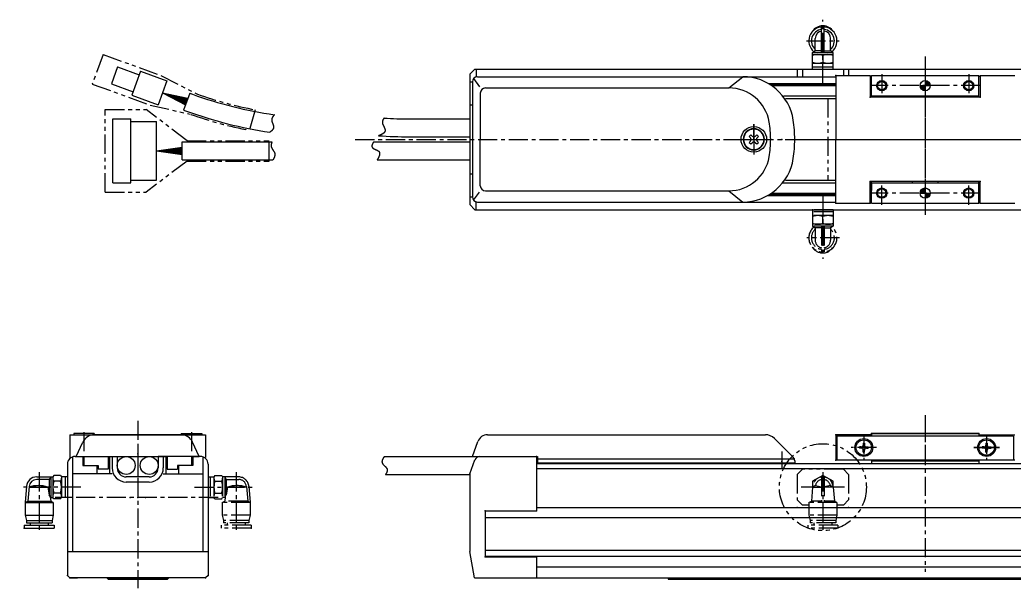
# Model space of a CAD drawing. Extents: x -697 to -36, y 122 to 519.
# Drawn here: x -696.9 to -308.3, y 296.3 to 518.5 of the extents above; entities that cross this region are included whole.
import ezdxf

# ---------------------------------------------------------------- set-up
doc = ezdxf.new("R2010")
doc.units = 0
for name, pattern in [('CENTER', [12, 7.5, -1.5, 1.5, -1.5]), ('CONTINOUS', [0]), ('PHANTOM', [15, 7.5, -1.5, 1.5, -1.5, 1.5, -1.5])]:
    doc.linetypes.add(name, pattern=pattern)
doc.layers.get('0').update_dxf_attribs({"linetype": 'CONTINUOUS'})
doc.layers.add('CENTER', color=1, linetype='CENTER')

# ---------------------------------------------------------------- blocks, each defined once
blk = doc.blocks.new('*U2')
at = {"color": 7, "linetype": 'CONTINUOUS'}
for p, q in [((-345.02, 492.79), (-343.02, 492.79)), ((-345.02, 492.79), (-344.43, 491.37)), ((-343.02, 490.79), (-344.43, 491.37)), ((-343.02, 492.79), (-343.02, 491.37)), ((-343.02, 491.37), (-343.02, 490.79))]:
    blk.add_line(p, q, dxfattribs=at)
for points in [[(-345.02, 492.79), (-345.02, 492.79), (-343.02, 492.79)], [(-345.02, 492.79), (-344.43, 491.37), (-343.02, 491.37)]]:
    blk.add_solid(points, dxfattribs=at)
at = {"color": 7, "linetype": 'CONTINUOUS', "extrusion": (0, 0, -1)}
for points in [[(345.02, 492.79), (343.02, 492.79), (343.02, 491.37)], [(344.43, 491.37), (343.02, 491.37), (343.02, 490.79)]]:
    blk.add_solid(points, dxfattribs=at)
blk = doc.blocks.new('*U3')
at = {"color": 7, "linetype": 'CONTINUOUS'}
for p, q in [((-343.02, 494.79), (-343.02, 494.2)), ((-341.6, 494.2), (-343.02, 494.79)), ((-343.02, 494.2), (-343.02, 492.79)), ((-341.6, 494.2), (-341.02, 492.79)), ((-343.02, 492.79), (-341.02, 492.79))]:
    blk.add_line(p, q, dxfattribs=at)
for points in [[(-343.02, 494.79), (-343.02, 494.2), (-341.6, 494.2)], [(-343.02, 494.2), (-343.02, 492.79), (-341.02, 492.79)], [(-343.02, 492.79), (-343.02, 492.79), (-341.02, 492.79)]]:
    blk.add_solid(points, dxfattribs=at)
at = {"color": 7, "linetype": 'CONTINUOUS', "extrusion": (0, 0, -1)}
blk.add_solid([(343.02, 494.2), (341.6, 494.2), (341.02, 492.79)], dxfattribs=at)
blk = doc.blocks.new('*U4')
at = {"color": 7, "linetype": 'CONTINUOUS'}
for p, q in [((-344.43, 452.2), (-345.02, 450.79)), ((-343.02, 452.79), (-344.43, 452.2)), ((-343.02, 452.2), (-343.02, 452.79)), ((-343.02, 452.2), (-343.02, 450.79)), ((-345.02, 450.79), (-343.02, 450.79))]:
    blk.add_line(p, q, dxfattribs=at)
for points in [[(-344.43, 452.2), (-345.02, 450.79), (-343.02, 450.79)], [(-343.02, 452.79), (-344.43, 452.2), (-343.02, 452.2)], [(-345.02, 450.79), (-345.02, 450.79), (-343.02, 450.79)]]:
    blk.add_solid(points, dxfattribs=at)
at = {"color": 7, "linetype": 'CONTINUOUS', "extrusion": (0, 0, -1)}
blk.add_solid([(344.43, 452.2), (343.02, 452.2), (343.02, 450.79)], dxfattribs=at)
blk = doc.blocks.new('*U5')
at = {"color": 7, "linetype": 'CONTINUOUS'}
for p, q in [((-343.02, 450.79), (-341.02, 450.79)), ((-343.02, 450.79), (-343.02, 449.37)), ((-341.6, 449.37), (-343.02, 448.79)), ((-343.02, 448.79), (-343.02, 449.37)), ((-341.02, 450.79), (-341.6, 449.37))]:
    blk.add_line(p, q, dxfattribs=at)
for points in [[(-343.02, 450.79), (-343.02, 450.79), (-341.02, 450.79)], [(-343.02, 450.79), (-343.02, 449.37), (-341.6, 449.37)]]:
    blk.add_solid(points, dxfattribs=at)
at = {"color": 7, "linetype": 'CONTINUOUS', "extrusion": (0, 0, -1)}
for points in [[(343.02, 450.79), (341.02, 450.79), (341.6, 449.37)], [(343.02, 449.37), (341.6, 449.37), (343.02, 448.79)]]:
    blk.add_solid(points, dxfattribs=at)

msp = doc.modelspace()

# ---------------------------------------------------------------- linework, layer by layer
at = {"color": 7, "linetype": 'CONTINOUS'}
for p, q in [((-383.52, 505.79), (-383.52, 515.76)), ((-382.52, 505.79), (-382.52, 515.76)), ((-386.02, 506.36), (-386.02, 511.19)), ((-380.02, 506.36), (-380.02, 511.19)), ((-387.02, 505.79), (-386.02, 506.36)), ((-387.02, 499.29), (-387.02, 505.79)), ((-387.02, 505.79), (-379.02, 505.79)), ((-383.52, 506.36), (-386.02, 506.36)), ((-382.52, 506.36), (-380.02, 506.36)), ((-379.02, 505.79), (-380.02, 506.36)), ((-379.02, 499.29), (-379.02, 505.79)), ((-387.02, 504.99), (-379.02, 504.99)), ((-387.02, 501.59), (-379.02, 501.59)), ((-383.02, 504.63), (-383.02, 501.94)), ((-658.7, 500.1), (-661.1, 493.52)), ((-658.7, 500.1), (-650.25, 497.02)), ((-649.73, 498.43), (-653.15, 489.03)), ((-649.73, 498.43), (-639.4, 494.67)), ((-519.02, 499.29), (-521.02, 497.29)), ((-519.02, 499.29), (-488.02, 499.29)), ((-518.54, 499.29), (-518.54, 496.49)), ((-491.02, 499.29), (-54.02, 499.29)), ((-393.02, 499.29), (-393.02, 496.29)), ((-391.02, 499.29), (-391.02, 496.29)), ((-387.02, 500.09), (-379.02, 500.09)), ((-387.02, 499.29), (-379.02, 499.29)), ((-375.02, 499.29), (-375.02, 496.79)), ((-373.02, 499.29), (-373.02, 496.79)), ((-639.4, 494.67), (-642.82, 485.27)), ((-521.02, 497.29), (-521.02, 446.29)), ((-521.02, 494.29), (-520.06, 494.29)), ((-520.02, 494.29), (-520.02, 449.29)), ((-519.53, 495.59), (-517.29, 492.37)), ((-518.02, 496.29), (-414.36, 496.29)), ((-503.02, 496.29), (-378.02, 496.29)), ((-419.77, 491.9), (-414.36, 496.29)), ((-404.41, 493.69), (-378.02, 493.69)), ((-378.02, 496.79), (-364.52, 496.79)), ((-378.02, 496.79), (-378.02, 471.79)), ((-364.52, 496.79), (-364.52, 488.29)), ((-364.02, 496.49), (-364.52, 496.49)), ((-364.02, 496.79), (-322.02, 496.79)), ((-364.02, 488.26), (-364.02, 496.79)), ((-322.02, 488.29), (-322.02, 496.79)), ((-322.02, 496.49), (-321.52, 496.49)), ((-321.52, 496.79), (-321.52, 494.79)), ((-321.52, 496.79), (-321.52, 488.29)), ((-321.52, 496.79), (-308.02, 496.79)), ((-661.1, 493.52), (-652.64, 490.44)), ((-641.11, 489.97), (-631.35, 487.54)), ((-641.11, 489.97), (-631.71, 486.55)), ((-641.11, 489.97), (-631.47, 487.21)), ((-641.11, 489.97), (-631.59, 486.88)), ((-641.11, 489.97), (-631.23, 487.87)), ((-641.11, 489.97), (-632.19, 485.23)), ((-641.11, 489.97), (-631.83, 486.22)), ((-641.11, 489.97), (-632.07, 485.56)), ((-641.11, 489.97), (-631.95, 485.89)), ((-641.11, 489.97), (-631.71, 486.55)), ((-630.51, 489.84), (-632.91, 483.26)), ((-630.51, 489.84), (-629.41, 489.44)), ((-516.92, 489.9), (-516.92, 471.79)), ((-514.92, 491.9), (-419.77, 491.9)), ((-403.75, 493.29), (-378.02, 493.29)), ((-403.09, 492.88), (-378.02, 492.88)), ((-364.02, 488.81), (-364.02, 491.79)), ((-321.52, 490.79), (-321.52, 488.29)), ((-653.15, 489.03), (-642.82, 485.27)), ((-398.47, 488.79), (-378.02, 488.79)), ((-397.64, 487.79), (-378.02, 487.79)), ((-321.52, 488.29), (-364.52, 488.29)), ((-364.02, 488.79), (-322.02, 488.79)), ((-348.02, 488.26), (-348.02, 488.79)), ((-338.02, 488.26), (-338.02, 488.79)), ((-632.91, 483.26), (-631.81, 482.86)), ((-521.02, 485.29), (-520.16, 485.29)), ((-660.52, 479.79), (-653.52, 479.79)), ((-660.52, 454.79), (-660.52, 479.79)), ((-653.52, 454.79), (-653.52, 479.79)), ((-653.52, 478.79), (-643.52, 478.79)), ((-643.52, 455.79), (-643.52, 478.75)), ((-544.69, 479.79), (-521.02, 479.79)), ((-633.52, 470.79), (-598.4, 470.79)), ((-633.52, 463.79), (-633.52, 470.79)), ((-558.63, 470.79), (-521.02, 470.79)), ((-544.69, 472.79), (-521.02, 472.79)), ((-516.92, 453.67), (-516.92, 471.79)), ((-411.18, 473.6), (-411.83, 472.95)), ((-411.83, 472.95), (-411.33, 472.45)), ((-411.33, 471.12), (-411.83, 470.63)), ((-411.83, 470.63), (-411.18, 469.98)), ((-410.68, 473.1), (-411.18, 473.6)), ((-411.18, 469.98), (-410.68, 470.47)), ((-408.86, 473.6), (-409.35, 473.1)), ((-409.35, 470.47), (-408.86, 469.98)), ((-408.21, 472.95), (-408.86, 473.6)), ((-408.86, 469.98), (-408.21, 470.63)), ((-408.7, 472.45), (-408.21, 472.95)), ((-408.21, 470.63), (-408.7, 471.12)), ((-378.02, 446.79), (-378.02, 471.79)), ((-643.52, 467.29), (-633.52, 468.69)), ((-643.52, 467.29), (-633.52, 468.34)), ((-643.52, 467.29), (-633.52, 467.99)), ((-643.52, 467.29), (-633.52, 467.64)), ((-643.52, 467.29), (-633.52, 466.94)), ((-643.52, 467.29), (-633.52, 466.59)), ((-643.52, 467.29), (-633.52, 466.24)), ((-643.52, 467.29), (-633.52, 465.88)), ((-643.52, 467.29), (-633.52, 467.29)), ((-643.52, 467.29), (-633.52, 467.29)), ((-633.52, 463.79), (-597.98, 463.79)), ((-557.28, 463.79), (-521.02, 463.79)), ((-660.52, 454.79), (-653.52, 454.79)), ((-653.52, 455.79), (-643.52, 455.79)), ((-521.02, 458.29), (-520.16, 458.29)), ((-398.84, 454.79), (-378.02, 454.79)), ((-397.67, 455.79), (-378.02, 455.79)), ((-321.52, 455.29), (-364.52, 455.29)), ((-364.52, 446.79), (-364.52, 455.29)), ((-364.02, 446.79), (-364.02, 455.29)), ((-364.02, 454.79), (-322.02, 454.79)), ((-364.02, 454.77), (-364.02, 451.79)), ((-348.02, 454.79), (-348.02, 455.3)), ((-338.02, 454.79), (-338.02, 455.3)), ((-322.02, 446.79), (-322.02, 455.3)), ((-321.52, 446.79), (-321.52, 455.29)), ((-519.53, 447.98), (-517.29, 451.2)), ((-514.92, 451.67), (-419.77, 451.67)), ((-419.77, 451.67), (-414.36, 447.29)), ((-521.02, 449.29), (-520.06, 449.29)), ((-518.54, 444.29), (-518.54, 447.09)), ((-518.02, 447.29), (-414.36, 447.29)), ((-503.02, 447.29), (-378.02, 447.29)), ((-404.49, 449.88), (-378.02, 449.88)), ((-403.53, 450.29), (-378.02, 450.29)), ((-402.95, 450.69), (-378.02, 450.69)), ((-519.02, 444.29), (-521.02, 446.29)), ((-519.02, 444.29), (-488.02, 444.29)), ((-491.02, 444.29), (-54.02, 444.29)), ((-378.02, 446.79), (-364.52, 446.79)), ((-364.02, 446.79), (-322.02, 446.79)), ((-321.52, 446.79), (-308.02, 446.79)), ((-677.34, 356.29), (-677.34, 347.33)), ((-677.34, 356.29), (-624.34, 356.29)), ((-667.84, 356.79), (-675.84, 356.79)), ((-675.84, 356.79), (-675.84, 356.29)), ((-667.84, 356.79), (-667.84, 356.29)), ((-633.91, 356.29), (-667.77, 356.29)), ((-667.34, 356.33), (-667.34, 356.24)), ((-634.34, 356.33), (-634.34, 356.3)), ((-633.84, 356.79), (-625.84, 356.79)), ((-633.84, 356.79), (-633.84, 356.29)), ((-625.84, 356.79), (-625.84, 356.29)), ((-624.34, 356.29), (-624.34, 347.33)), ((-520.02, 347.79), (-517.88, 353.66)), ((-514.12, 356.29), (-405.49, 356.29)), ((-401.95, 354.82), (-394.6, 347.47)), ((-378.02, 356.29), (-378.02, 346.29)), ((-364.02, 356.29), (-378.02, 356.29)), ((-308.52, 355.79), (-377.52, 355.79)), ((-377.52, 355.79), (-377.52, 346.29)), ((-364.02, 356.79), (-322.02, 356.79)), ((-322.02, 356.79), (-364.02, 356.79)), ((-364.02, 356.79), (-364.02, 355.79)), ((-322.02, 356.79), (-322.02, 355.79)), ((-322.02, 356.29), (-308.02, 356.29)), ((-308.52, 355.79), (-308.52, 346.29)), ((-674.92, 347.79), (-672.3, 353.4)), ((-626.76, 347.79), (-629.38, 353.4)), ((-368.02, 351.54), (-368.77, 351.54)), ((-368.77, 351.54), (-368.77, 351.04)), ((-368.02, 351.04), (-368.77, 351.04)), ((-367.27, 353.04), (-366.77, 353.04)), ((-367.27, 353.04), (-367.27, 352.28)), ((-367.27, 349.54), (-367.27, 350.29)), ((-366.77, 353.04), (-366.77, 352.28)), ((-366.77, 349.54), (-366.77, 350.29)), ((-366.02, 351.54), (-365.27, 351.54)), ((-366.02, 351.04), (-365.27, 351.04)), ((-365.27, 351.54), (-365.27, 351.04)), ((-320.02, 351.54), (-320.77, 351.54)), ((-320.77, 351.54), (-320.77, 351.04)), ((-320.02, 351.04), (-320.77, 351.04)), ((-319.27, 353.04), (-318.77, 353.04)), ((-319.27, 353.04), (-319.27, 352.28)), ((-319.27, 349.54), (-319.27, 350.29)), ((-318.77, 353.04), (-318.77, 352.28)), ((-318.77, 349.54), (-318.77, 350.29)), ((-318.02, 351.54), (-317.27, 351.54)), ((-318.02, 351.04), (-317.27, 351.04)), ((-317.27, 351.54), (-317.27, 351.04)), ((-676.34, 347.62), (-676.34, 310.63)), ((-675.34, 347.79), (-658.84, 347.79)), ((-674.92, 347.79), (-671.84, 347.79)), ((-672.34, 347.79), (-672.34, 344.29)), ((-671.84, 347.79), (-671.84, 344.29)), ((-662.34, 347.79), (-662.34, 342.79)), ((-662.34, 347.79), (-639.34, 347.79)), ((-661.84, 347.79), (-661.84, 340.99)), ((-660.84, 347.79), (-660.84, 343.29)), ((-658.84, 347.79), (-658.84, 343.29)), ((-642.84, 347.79), (-642.84, 343.29)), ((-626.34, 347.79), (-642.84, 347.79)), ((-640.84, 347.79), (-640.84, 343.29)), ((-639.84, 347.79), (-639.84, 340.99)), ((-639.34, 347.79), (-639.34, 342.79)), ((-629.84, 347.79), (-629.84, 344.29)), ((-629.84, 347.79), (-626.76, 347.79)), ((-629.34, 347.79), (-629.34, 344.29)), ((-625.34, 347.62), (-625.34, 310.63)), ((-554.44, 347.79), (-509.4, 347.79)), ((-521.02, 340.99), (-519.02, 346.47)), ((-520.02, 347.79), (-494.52, 347.79)), ((-517.14, 347.79), (-495.02, 347.79)), ((-495.02, 347.79), (-495.02, 326.59)), ((-494.52, 347.79), (-494.52, 345.29)), ((-494.52, 346.89), (-394.2, 346.89)), ((-394.02, 346.06), (-394.02, 345.29)), ((-308.02, 346.29), (-378.02, 346.29)), ((-367.27, 349.54), (-366.77, 349.54)), ((-364.02, 346.2), (-364.02, 345.09)), ((-364.02, 346.09), (-322.02, 346.09)), ((-322.02, 346.2), (-322.02, 345.09)), ((-319.27, 349.54), (-318.77, 349.54)), ((-678.34, 344.79), (-678.34, 303.36)), ((-672.34, 344.29), (-666.84, 344.29)), ((-671.84, 344.29), (-666.34, 344.29)), ((-666.84, 344.29), (-666.84, 340.99)), ((-666.34, 344.29), (-666.34, 342.79)), ((-662.34, 342.79), (-666.34, 342.79)), ((-639.34, 342.79), (-635.34, 342.79)), ((-635.34, 344.29), (-635.34, 342.79)), ((-629.84, 344.29), (-635.34, 344.29)), ((-629.34, 344.29), (-634.84, 344.29)), ((-634.84, 344.29), (-634.84, 340.99)), ((-623.34, 344.79), (-623.34, 301.29)), ((-494.9, 345.09), (-54.02, 345.09)), ((-494.9, 343.09), (-65.02, 343.09)), ((-494.52, 345.29), (-394.02, 345.29)), ((-690.33, 339.79), (-684.04, 339.79)), ((-685.42, 338.79), (-690.33, 338.79)), ((-684.84, 339.79), (-685.42, 338.79)), ((-685.42, 338.79), (-685.42, 332.79)), ((-684.84, 339.79), (-684.84, 331.79)), ((-683.68, 340.41), (-684.04, 339.79)), ((-684.04, 339.79), (-684.04, 331.79)), ((-681, 340.41), (-683.68, 340.41)), ((-681, 340.41), (-680.64, 339.79)), ((-680.64, 339.79), (-680.64, 331.79)), ((-678.34, 339.79), (-680.64, 339.79)), ((-679.14, 339.79), (-679.14, 331.79)), ((-678.34, 339.79), (-678.34, 331.79)), ((-660.84, 340.99), (-676.34, 340.99)), ((-661.84, 340.99), (-666.84, 340.99)), ((-646.34, 339.79), (-655.34, 339.79)), ((-640.84, 340.99), (-625.34, 340.99)), ((-639.84, 340.99), (-634.84, 340.99)), ((-553.98, 340.79), (-521.34, 340.79)), ((-521.02, 340.99), (-521.02, 310.63)), ((-694.31, 336.12), (-694.84, 329.79)), ((-693.32, 336.06), (-693.84, 330.36)), ((-693.34, 335.79), (-685.99, 335.79)), ((-685.99, 335.79), (-685.42, 332.79)), ((-681, 338.1), (-683.68, 338.1)), ((-646.34, 337.79), (-655.34, 337.79)), ((-694.84, 329.79), (-693.84, 330.36)), ((-693.84, 330.36), (-684.84, 330.36)), ((-684.84, 331.79), (-685.42, 332.79)), ((-685, 332.06), (-684.84, 330.36)), ((-684.84, 331.79), (-684.04, 331.79)), ((-683.84, 329.79), (-684.84, 330.36)), ((-683.68, 331.17), (-684.04, 331.79)), ((-681, 333.48), (-683.68, 333.48)), ((-681, 331.17), (-683.68, 331.17)), ((-681, 331.17), (-680.64, 331.79)), ((-678.34, 331.79), (-680.64, 331.79)), ((-694.84, 329.79), (-694.84, 324.79)), ((-694.84, 329.79), (-683.84, 329.79)), ((-683.84, 329.79), (-683.84, 324.79)), ((-515.02, 326.59), (-495.02, 326.59)), ((-515.02, 326.59), (-515.02, 308.59)), ((-494.9, 327.79), (-65.02, 327.79)), ((-694.84, 324.79), (-694.34, 322.79)), ((-694.84, 324.79), (-683.84, 324.79)), ((-694.34, 322.79), (-694.34, 321.79)), ((-694.34, 322.79), (-684.34, 322.79)), ((-683.84, 324.79), (-684.34, 322.79)), ((-684.34, 322.79), (-684.34, 321.79)), ((-514.82, 323.96), (-44.52, 323.96)), ((-695.24, 320.99), (-695.24, 319.79)), ((-695.24, 320.99), (-683.44, 320.99)), ((-695.24, 319.79), (-683.44, 319.79)), ((-694.34, 321.79), (-684.34, 321.79)), ((-692.84, 321.79), (-692.84, 320.99)), ((-685.84, 321.79), (-685.84, 320.99)), ((-683.44, 320.99), (-683.44, 319.79)), ((-514.82, 311.12), (-44.52, 311.12)), ((-678.34, 310.63), (-623.34, 310.63)), ((-678.34, 308.59), (-678.34, 301.29)), ((-519.19, 300.29), (-521.02, 310.63)), ((-515.02, 308.59), (-495.02, 308.59)), ((-514.82, 308.79), (-44.52, 308.79)), ((-495.02, 308.59), (-495.02, 300.29)), ((-494.9, 304.62), (-65.02, 304.62)), ((-678.34, 301.29), (-677.34, 300.29)), ((-678.34, 301.29), (-677.34, 300.29)), ((-624.34, 300.29), (-677.34, 300.29)), ((-677.34, 300.29), (-674.34, 300.29)), ((-662.84, 300.29), (-638.84, 300.29)), ((-662.44, 299.79), (-662.84, 300.19)), ((-662.44, 299.79), (-639.24, 299.79)), ((-638.84, 300.19), (-639.24, 299.79)), ((-623.34, 301.29), (-624.34, 300.29)), ((-519.19, 300.29), (-495.02, 300.29)), ((-494.9, 300.29), (-65.02, 300.29)), ((-443.52, 300.29), (-443.52, 299.79)), ((-443.52, 299.79), (-257.93, 299.79))]:
    msp.add_line(p, q, dxfattribs=at)
at = {"color": 3, "linetype": 'PHANTOM'}
for p, q in [((-664.37, 504.99), (-668.58, 493.41)), ((-664.37, 504.99), (-641.82, 496.78)), ((-641.82, 496.78), (-627.47, 489.43)), ((-668.58, 493.41), (-646.03, 485.21)), ((-381.02, 487.79), (-381.02, 455.79)), ((-663.52, 451.13), (-663.52, 483.45)), ((-663.52, 483.45), (-647.52, 483.45)), ((-631.52, 471.25), (-647.52, 483.45)), ((-646.03, 485.21), (-630.31, 481.61)), ((-604.99, 483.34), (-607.17, 475.31)), ((-631.52, 471.25), (-599.52, 471.25)), ((-599.52, 463.33), (-599.52, 471.25)), ((-631.52, 463.33), (-647.52, 451.13)), ((-631.52, 463.33), (-599.52, 463.33)), ((-663.52, 451.13), (-647.52, 451.13)), ((-387.02, 444.29), (-387.02, 437.79)), ((-379.02, 444.29), (-387.02, 444.29)), ((-379.02, 443.49), (-387.02, 443.49)), ((-379.02, 444.29), (-379.02, 437.79)), ((-379.02, 441.99), (-387.02, 441.99)), ((-383.02, 438.94), (-383.02, 441.63)), ((-379.02, 438.59), (-387.02, 438.59)), ((-379.02, 437.79), (-387.02, 437.79)), ((-387.02, 437.79), (-386.02, 437.21)), ((-386.02, 437.21), (-386.02, 432.38)), ((-383.52, 437.21), (-386.02, 437.21)), ((-383.52, 437.79), (-383.52, 427.81)), ((-382.52, 437.79), (-382.52, 427.81)), ((-382.52, 437.21), (-380.02, 437.21)), ((-379.02, 437.79), (-380.02, 437.21)), ((-380.02, 437.21), (-380.02, 432.38)), ((-391.02, 342.79), (-393.02, 340.79)), ((-375.02, 342.79), (-391.02, 342.79)), ((-373.02, 340.79), (-375.02, 342.79)), ((-623.34, 339.79), (-621.04, 339.79)), ((-623.34, 339.79), (-623.34, 331.79)), ((-622.54, 339.79), (-622.54, 331.79)), ((-620.68, 340.41), (-621.04, 339.79)), ((-621.04, 339.79), (-621.04, 331.79)), ((-620.68, 340.41), (-618, 340.41)), ((-618, 340.41), (-617.64, 339.79)), ((-611.36, 339.79), (-617.64, 339.79)), ((-617.64, 339.79), (-617.64, 331.79)), ((-616.84, 339.79), (-616.26, 338.79)), ((-616.84, 339.79), (-616.84, 331.79)), ((-616.26, 338.79), (-616.26, 332.79)), ((-616.26, 338.79), (-611.35, 338.79)), ((-393.02, 340.79), (-393.02, 330.79)), ((-383.02, 340.41), (-387.02, 338.1)), ((-383.52, 339.76), (-383.52, 329.79)), ((-379.02, 338.1), (-383.02, 340.41)), ((-382.52, 339.76), (-382.52, 329.79)), ((-373.02, 340.79), (-373.02, 330.79)), ((-620.68, 338.1), (-618, 338.1)), ((-615.7, 335.79), (-616.26, 332.79)), ((-608.34, 335.79), (-615.7, 335.79)), ((-608.37, 336.06), (-607.84, 330.36)), ((-607.37, 336.12), (-606.84, 329.79)), ((-387.02, 335.79), (-387.52, 330.36)), ((-387.02, 338.1), (-387.02, 335.79)), ((-385.96, 336.4), (-387.02, 335.79)), ((-387.02, 335.79), (-383.52, 335.79)), ((-385.96, 336.4), (-383.52, 335.89)), ((-380.08, 336.4), (-382.52, 335.89)), ((-380.08, 336.4), (-379.02, 335.79)), ((-379.02, 335.79), (-379.02, 338.1)), ((-379.02, 335.79), (-378.52, 330.36)), ((-623.34, 331.79), (-621.04, 331.79)), ((-620.68, 331.17), (-621.04, 331.79)), ((-620.68, 333.48), (-618, 333.48)), ((-620.68, 331.17), (-618, 331.17)), ((-618, 331.17), (-617.64, 331.79)), ((-617.84, 329.79), (-616.84, 330.36)), ((-616.84, 331.79), (-617.64, 331.79)), ((-616.84, 331.79), (-616.26, 332.79)), ((-616.69, 332.06), (-616.84, 330.36)), ((-607.84, 330.36), (-616.84, 330.36)), ((-606.84, 329.79), (-607.84, 330.36)), ((-391.02, 328.79), (-393.02, 330.79)), ((-388.52, 329.79), (-387.52, 330.36)), ((-383.52, 330.36), (-387.52, 330.36)), ((-378.52, 330.36), (-382.52, 330.36)), ((-377.52, 329.79), (-378.52, 330.36)), ((-375.02, 328.79), (-373.02, 330.79)), ((-606.84, 329.79), (-617.84, 329.79)), ((-617.84, 329.79), (-617.84, 324.79)), ((-606.84, 329.79), (-606.84, 324.79)), ((-388.52, 328.79), (-391.02, 328.79)), ((-388.52, 329.79), (-388.52, 324.79)), ((-377.52, 329.79), (-388.52, 329.79)), ((-377.52, 329.79), (-377.52, 324.79)), ((-375.02, 328.79), (-377.52, 328.79)), ((-606.84, 324.79), (-617.84, 324.79)), ((-617.84, 324.79), (-617.34, 322.79)), ((-607.34, 322.79), (-617.34, 322.79)), ((-617.34, 322.79), (-617.34, 321.79)), ((-606.84, 324.79), (-607.34, 322.79)), ((-607.34, 322.79), (-607.34, 321.79)), ((-388.52, 324.79), (-388.02, 322.79)), ((-377.52, 324.79), (-388.52, 324.79)), ((-378.02, 322.79), (-388.02, 322.79)), ((-388.02, 322.79), (-388.02, 321.79)), ((-377.52, 324.79), (-378.02, 322.79)), ((-378.02, 322.79), (-378.02, 321.79)), ((-618.24, 320.99), (-618.24, 319.79)), ((-606.44, 320.99), (-618.24, 320.99)), ((-606.44, 319.79), (-618.24, 319.79)), ((-607.34, 321.79), (-617.34, 321.79)), ((-615.84, 321.79), (-615.84, 320.99)), ((-608.84, 321.79), (-608.84, 320.99)), ((-606.44, 320.99), (-606.44, 319.79)), ((-388.92, 320.99), (-388.92, 319.79)), ((-377.12, 320.99), (-388.92, 320.99)), ((-377.12, 319.79), (-388.92, 319.79)), ((-378.02, 321.79), (-388.02, 321.79)), ((-386.52, 321.79), (-386.52, 320.99)), ((-379.52, 321.79), (-379.52, 320.99)), ((-377.12, 320.99), (-377.12, 319.79))]:
    msp.add_line(p, q, dxfattribs=at)
at = {"color": 7}
for points in [[(-597.41, 481.41, 0), (-597.44, 481.38, 0), (-597.47, 481.35, 0), (-597.49, 481.32, 0), (-597.52, 481.29, 0), (-597.55, 481.26, 0), (-597.58, 481.23, 0), (-597.61, 481.2, 0), (-597.63, 481.17, 0), (-597.66, 481.14, 0), (-597.69, 481.1, 0), (-597.71, 481.07, 0), (-597.74, 481.04, 0), (-597.77, 481.01, 0), (-597.79, 480.97, 0), (-597.82, 480.94, 0), (-597.85, 480.91, 0), (-597.87, 480.87, 0), (-597.9, 480.84, 0), (-597.92, 480.81, 0), (-597.95, 480.77, 0), (-597.97, 480.74, 0), (-598, 480.7, 0), (-598.02, 480.67, 0), (-598.04, 480.63, 0), (-598.07, 480.6, 0), (-598.09, 480.56, 0), (-598.11, 480.52, 0), (-598.13, 480.49, 0), (-598.15, 480.45, 0), (-598.17, 480.42, 0), (-598.19, 480.38, 0), (-598.21, 480.34, 0), (-598.23, 480.31, 0), (-598.25, 480.27, 0), (-598.27, 480.23, 0), (-598.28, 480.19, 0), (-598.3, 480.16, 0), (-598.32, 480.12, 0), (-598.33, 480.08, 0), (-598.35, 480.04, 0), (-598.36, 480, 0), (-598.37, 479.97, 0), (-598.38, 479.93, 0), (-598.4, 479.89, 0), (-598.41, 479.85, 0), (-598.42, 479.81, 0), (-598.43, 479.77, 0), (-598.44, 479.74, 0), (-598.44, 479.7, 0), (-598.45, 479.66, 0), (-598.46, 479.62, 0), (-598.46, 479.58, 0), (-598.47, 479.54, 0), (-598.47, 479.5, 0), (-598.47, 479.46, 0), (-598.47, 479.42, 0), (-598.47, 479.38, 0), (-598.47, 479.35, 0), (-598.47, 479.31, 0), (-598.47, 479.27, 0), (-598.47, 479.23, 0), (-598.46, 479.19, 0), (-598.46, 479.15, 0), (-598.45, 479.11, 0), (-598.45, 479.07, 0), (-598.44, 479.03, 0), (-598.43, 478.99, 0), (-598.42, 478.95, 0), (-598.41, 478.91, 0), (-598.4, 478.87, 0), (-598.39, 478.83, 0), (-598.38, 478.79, 0), (-598.37, 478.75, 0), (-598.36, 478.71, 0), (-598.35, 478.68, 0), (-598.34, 478.64, 0), (-598.32, 478.6, 0), (-598.31, 478.56, 0), (-598.3, 478.52, 0), (-598.28, 478.48, 0), (-598.27, 478.44, 0), (-598.25, 478.4, 0), (-598.24, 478.36, 0), (-598.22, 478.32, 0), (-598.21, 478.28, 0), (-598.19, 478.24, 0), (-598.17, 478.2, 0), (-598.16, 478.16, 0), (-598.14, 478.12, 0), (-598.13, 478.08, 0), (-598.11, 478.04, 0), (-598.09, 478, 0), (-598.08, 477.96, 0), (-598.06, 477.92, 0), (-598.04, 477.88, 0), (-598.03, 477.85, 0), (-598.01, 477.81, 0), (-598, 477.77, 0), (-597.98, 477.73, 0), (-597.97, 477.69, 0), (-597.95, 477.65, 0), (-597.93, 477.61, 0), (-597.92, 477.57, 0), (-597.9, 477.53, 0), (-597.89, 477.49, 0), (-597.88, 477.45, 0), (-597.86, 477.41, 0), (-597.85, 477.37, 0), (-597.84, 477.34, 0), (-597.83, 477.3, 0), (-597.81, 477.26, 0), (-597.8, 477.22, 0), (-597.79, 477.18, 0), (-597.78, 477.14, 0), (-597.77, 477.1, 0), (-597.76, 477.06, 0), (-597.75, 477.03, 0), (-597.75, 476.99, 0), (-597.74, 476.95, 0), (-597.73, 476.91, 0), (-597.73, 476.87, 0), (-597.72, 476.83, 0), (-597.72, 476.8, 0), (-597.71, 476.76, 0), (-597.71, 476.72, 0), (-597.71, 476.68, 0), (-597.71, 476.64, 0), (-597.71, 476.61, 0), (-597.71, 476.57, 0), (-597.71, 476.53, 0), (-597.71, 476.49, 0), (-597.72, 476.46, 0), (-597.72, 476.42, 0), (-597.73, 476.38, 0), (-597.74, 476.35, 0), (-597.74, 476.31, 0), (-597.75, 476.27, 0), (-597.76, 476.23, 0), (-597.77, 476.2, 0), (-597.79, 476.16, 0), (-597.8, 476.12, 0), (-597.81, 476.09, 0), (-597.83, 476.05, 0), (-597.84, 476.01, 0), (-597.86, 475.98, 0), (-597.88, 475.94, 0), (-597.89, 475.91, 0), (-597.91, 475.87, 0), (-597.93, 475.84, 0), (-597.95, 475.8, 0), (-597.97, 475.77, 0), (-598, 475.73, 0), (-598.02, 475.7, 0), (-598.04, 475.66, 0), (-598.07, 475.63, 0), (-598.09, 475.6, 0), (-598.11, 475.56, 0), (-598.14, 475.53, 0), (-598.17, 475.49, 0), (-598.19, 475.46, 0), (-598.22, 475.43, 0), (-598.25, 475.4, 0), (-598.27, 475.36, 0), (-598.3, 475.33, 0), (-598.33, 475.3, 0), (-598.36, 475.27, 0), (-598.39, 475.24, 0), (-598.42, 475.21, 0), (-598.45, 475.18, 0), (-598.48, 475.15, 0), (-598.51, 475.12, 0), (-598.55, 475.09, 0), (-598.58, 475.06, 0), (-598.61, 475.03, 0), (-598.64, 475, 0), (-598.68, 474.97, 0), (-598.71, 474.94, 0), (-598.74, 474.92, 0), (-598.77, 474.89, 0), (-598.81, 474.86, 0), (-598.84, 474.84, 0), (-598.88, 474.81, 0), (-598.91, 474.78, 0), (-598.94, 474.76, 0), (-598.98, 474.73, 0), (-599.01, 474.71, 0), (-599.04, 474.69, 0), (-599.08, 474.66, 0), (-599.11, 474.64, 0), (-599.14, 474.62, 0), (-599.18, 474.59, 0)], [(-554.52, 480.09, 0), (-554.55, 480.06, 0), (-554.58, 480.02, 0), (-554.61, 479.99, 0), (-554.64, 479.96, 0), (-554.67, 479.92, 0), (-554.7, 479.89, 0), (-554.73, 479.85, 0), (-554.75, 479.81, 0), (-554.78, 479.78, 0), (-554.8, 479.74, 0), (-554.83, 479.7, 0), (-554.86, 479.66, 0), (-554.88, 479.62, 0), (-554.9, 479.58, 0), (-554.93, 479.55, 0), (-554.95, 479.5, 0), (-554.97, 479.46, 0), (-554.99, 479.42, 0), (-555.01, 479.38, 0), (-555.03, 479.34, 0), (-555.05, 479.3, 0), (-555.07, 479.26, 0), (-555.08, 479.21, 0), (-555.1, 479.17, 0), (-555.11, 479.13, 0), (-555.13, 479.08, 0), (-555.14, 479.04, 0), (-555.15, 479, 0), (-555.16, 478.95, 0), (-555.17, 478.91, 0), (-555.18, 478.87, 0), (-555.19, 478.82, 0), (-555.2, 478.78, 0), (-555.2, 478.73, 0), (-555.21, 478.69, 0), (-555.21, 478.64, 0), (-555.22, 478.6, 0), (-555.22, 478.55, 0), (-555.22, 478.51, 0), (-555.22, 478.46, 0), (-555.21, 478.42, 0), (-555.21, 478.37, 0), (-555.21, 478.33, 0), (-555.2, 478.28, 0), (-555.19, 478.24, 0), (-555.19, 478.19, 0), (-555.18, 478.15, 0), (-555.17, 478.1, 0), (-555.16, 478.06, 0), (-555.15, 478.01, 0), (-555.14, 477.97, 0), (-555.12, 477.92, 0), (-555.11, 477.88, 0), (-555.1, 477.83, 0), (-555.08, 477.79, 0), (-555.07, 477.74, 0), (-555.05, 477.7, 0), (-555.04, 477.65, 0), (-555.02, 477.61, 0), (-555, 477.56, 0), (-554.98, 477.52, 0), (-554.97, 477.47, 0), (-554.95, 477.43, 0), (-554.93, 477.38, 0), (-554.91, 477.34, 0), (-554.89, 477.29, 0), (-554.87, 477.25, 0), (-554.85, 477.2, 0), (-554.83, 477.16, 0), (-554.8, 477.12, 0), (-554.78, 477.07, 0), (-554.76, 477.03, 0), (-554.74, 476.98, 0), (-554.72, 476.94, 0), (-554.7, 476.89, 0), (-554.68, 476.85, 0), (-554.65, 476.81, 0), (-554.63, 476.76, 0), (-554.61, 476.72, 0), (-554.59, 476.68, 0), (-554.57, 476.63, 0), (-554.55, 476.59, 0), (-554.52, 476.55, 0), (-554.5, 476.5, 0), (-554.48, 476.46, 0), (-554.46, 476.42, 0), (-554.44, 476.37, 0), (-554.42, 476.33, 0), (-554.4, 476.29, 0), (-554.38, 476.25, 0), (-554.37, 476.21, 0), (-554.35, 476.16, 0), (-554.33, 476.12, 0), (-554.31, 476.08, 0), (-554.3, 476.04, 0), (-554.28, 476, 0), (-554.27, 475.96, 0), (-554.25, 475.91, 0), (-554.24, 475.87, 0), (-554.22, 475.83, 0), (-554.21, 475.79, 0), (-554.2, 475.75, 0), (-554.19, 475.71, 0), (-554.18, 475.67, 0), (-554.17, 475.63, 0), (-554.16, 475.59, 0), (-554.15, 475.55, 0), (-554.15, 475.51, 0), (-554.14, 475.48, 0), (-554.14, 475.44, 0), (-554.13, 475.4, 0), (-554.13, 475.36, 0), (-554.13, 475.32, 0), (-554.13, 475.28, 0), (-554.13, 475.25, 0), (-554.13, 475.21, 0), (-554.13, 475.17, 0), (-554.14, 475.13, 0), (-554.14, 475.1, 0), (-554.15, 475.06, 0), (-554.16, 475.02, 0), (-554.17, 474.99, 0), (-554.18, 474.95, 0), (-554.2, 474.92, 0), (-554.21, 474.88, 0), (-554.22, 474.84, 0), (-554.24, 474.81, 0), (-554.26, 474.77, 0), (-554.28, 474.74, 0), (-554.3, 474.71, 0), (-554.32, 474.67, 0), (-554.34, 474.64, 0), (-554.36, 474.6, 0), (-554.39, 474.57, 0), (-554.41, 474.54, 0), (-554.44, 474.51, 0), (-554.47, 474.47, 0), (-554.5, 474.44, 0), (-554.52, 474.41, 0), (-554.55, 474.38, 0), (-554.59, 474.35, 0), (-554.62, 474.32, 0), (-554.65, 474.29, 0), (-554.68, 474.25, 0), (-554.72, 474.23, 0), (-554.75, 474.2, 0), (-554.79, 474.17, 0), (-554.83, 474.14, 0), (-554.86, 474.11, 0), (-554.9, 474.08, 0), (-554.94, 474.05, 0), (-554.98, 474.02, 0), (-555.02, 474, 0), (-555.06, 473.97, 0), (-555.1, 473.94, 0), (-555.14, 473.92, 0), (-555.18, 473.89, 0), (-555.22, 473.86, 0), (-555.27, 473.84, 0), (-555.31, 473.81, 0), (-555.35, 473.79, 0), (-555.4, 473.76, 0), (-555.44, 473.74, 0), (-555.49, 473.72, 0), (-555.53, 473.69, 0), (-555.58, 473.67, 0), (-555.62, 473.65, 0), (-555.67, 473.62, 0), (-555.71, 473.6, 0), (-555.76, 473.58, 0), (-555.8, 473.56, 0), (-555.85, 473.54, 0), (-555.89, 473.52, 0), (-555.94, 473.5, 0), (-555.99, 473.48, 0), (-556.03, 473.46, 0), (-556.08, 473.44, 0), (-556.12, 473.42, 0), (-556.17, 473.4, 0), (-556.22, 473.39, 0), (-556.26, 473.37, 0), (-556.31, 473.35, 0), (-556.35, 473.34, 0), (-556.4, 473.32, 0), (-556.44, 473.31, 0), (-556.48, 473.29, 0), (-556.53, 473.27, 0), (-556.57, 473.26, 0), (-556.62, 473.25, 0), (-556.66, 473.23, 0), (-556.7, 473.22, 0)], [(-598.38, 470.79, 0), (-598.39, 470.75, 0), (-598.41, 470.71, 0), (-598.42, 470.68, 0), (-598.44, 470.64, 0), (-598.45, 470.6, 0), (-598.46, 470.57, 0), (-598.48, 470.53, 0), (-598.49, 470.49, 0), (-598.5, 470.45, 0), (-598.51, 470.41, 0), (-598.52, 470.38, 0), (-598.54, 470.34, 0), (-598.55, 470.3, 0), (-598.56, 470.26, 0), (-598.57, 470.22, 0), (-598.58, 470.18, 0), (-598.59, 470.14, 0), (-598.6, 470.1, 0), (-598.61, 470.06, 0), (-598.62, 470.02, 0), (-598.62, 469.99, 0), (-598.63, 469.94, 0), (-598.64, 469.91, 0), (-598.64, 469.87, 0), (-598.65, 469.83, 0), (-598.66, 469.79, 0), (-598.66, 469.75, 0), (-598.67, 469.71, 0), (-598.67, 469.67, 0), (-598.67, 469.63, 0), (-598.68, 469.59, 0), (-598.68, 469.55, 0), (-598.68, 469.51, 0), (-598.68, 469.47, 0), (-598.69, 469.43, 0), (-598.69, 469.39, 0), (-598.69, 469.35, 0), (-598.69, 469.31, 0), (-598.68, 469.27, 0), (-598.68, 469.23, 0), (-598.68, 469.19, 0), (-598.68, 469.16, 0), (-598.67, 469.12, 0), (-598.67, 469.08, 0), (-598.66, 469.04, 0), (-598.66, 469, 0), (-598.65, 468.96, 0), (-598.64, 468.93, 0), (-598.63, 468.89, 0), (-598.63, 468.85, 0), (-598.62, 468.81, 0), (-598.61, 468.78, 0), (-598.6, 468.74, 0), (-598.58, 468.7, 0), (-598.57, 468.67, 0), (-598.56, 468.63, 0), (-598.54, 468.6, 0), (-598.53, 468.56, 0), (-598.51, 468.52, 0), (-598.5, 468.49, 0), (-598.48, 468.45, 0), (-598.47, 468.42, 0), (-598.45, 468.38, 0), (-598.43, 468.35, 0), (-598.41, 468.31, 0), (-598.39, 468.28, 0), (-598.38, 468.24, 0), (-598.36, 468.21, 0), (-598.34, 468.17, 0), (-598.32, 468.14, 0), (-598.3, 468.1, 0), (-598.28, 468.07, 0), (-598.25, 468.04, 0), (-598.23, 468, 0), (-598.21, 467.97, 0), (-598.19, 467.94, 0), (-598.17, 467.9, 0), (-598.15, 467.87, 0), (-598.12, 467.83, 0), (-598.1, 467.8, 0), (-598.08, 467.77, 0), (-598.06, 467.74, 0), (-598.03, 467.7, 0), (-598.01, 467.67, 0), (-597.99, 467.63, 0), (-597.96, 467.6, 0), (-597.94, 467.57, 0), (-597.92, 467.54, 0), (-597.89, 467.5, 0), (-597.87, 467.47, 0), (-597.85, 467.44, 0), (-597.83, 467.4, 0), (-597.8, 467.37, 0), (-597.78, 467.34, 0), (-597.76, 467.3, 0), (-597.74, 467.27, 0), (-597.72, 467.24, 0), (-597.69, 467.2, 0), (-597.67, 467.17, 0), (-597.65, 467.14, 0), (-597.63, 467.1, 0), (-597.61, 467.07, 0), (-597.59, 467.04, 0), (-597.57, 467, 0), (-597.55, 466.97, 0), (-597.53, 466.93, 0), (-597.51, 466.9, 0), (-597.49, 466.87, 0), (-597.47, 466.83, 0), (-597.46, 466.8, 0), (-597.44, 466.76, 0), (-597.42, 466.73, 0), (-597.41, 466.69, 0), (-597.39, 466.66, 0), (-597.38, 466.62, 0), (-597.36, 466.59, 0), (-597.35, 466.55, 0), (-597.34, 466.52, 0), (-597.32, 466.48, 0), (-597.31, 466.44, 0), (-597.3, 466.41, 0), (-597.29, 466.37, 0), (-597.28, 466.34, 0), (-597.27, 466.3, 0), (-597.27, 466.26, 0), (-597.26, 466.23, 0), (-597.25, 466.19, 0), (-597.25, 466.15, 0), (-597.24, 466.11, 0), (-597.24, 466.08, 0), (-597.23, 466.04, 0), (-597.23, 466, 0), (-597.23, 465.96, 0), (-597.23, 465.92, 0), (-597.23, 465.89, 0), (-597.23, 465.85, 0), (-597.23, 465.81, 0), (-597.23, 465.77, 0), (-597.23, 465.73, 0), (-597.24, 465.69, 0), (-597.24, 465.65, 0), (-597.24, 465.62, 0), (-597.25, 465.58, 0), (-597.25, 465.54, 0), (-597.26, 465.5, 0), (-597.27, 465.46, 0), (-597.27, 465.42, 0), (-597.28, 465.38, 0), (-597.29, 465.34, 0), (-597.3, 465.3, 0), (-597.31, 465.26, 0), (-597.32, 465.22, 0), (-597.33, 465.18, 0), (-597.34, 465.14, 0), (-597.35, 465.11, 0), (-597.36, 465.07, 0), (-597.37, 465.03, 0), (-597.38, 464.99, 0), (-597.4, 464.95, 0), (-597.41, 464.91, 0), (-597.42, 464.87, 0), (-597.44, 464.83, 0), (-597.45, 464.8, 0), (-597.47, 464.76, 0), (-597.48, 464.72, 0), (-597.5, 464.68, 0), (-597.52, 464.64, 0), (-597.53, 464.6, 0), (-597.55, 464.57, 0), (-597.57, 464.53, 0), (-597.59, 464.49, 0), (-597.6, 464.45, 0), (-597.62, 464.42, 0), (-597.64, 464.38, 0), (-597.66, 464.34, 0), (-597.68, 464.31, 0), (-597.7, 464.27, 0), (-597.72, 464.23, 0), (-597.74, 464.2, 0), (-597.75, 464.16, 0), (-597.77, 464.13, 0), (-597.79, 464.09, 0), (-597.82, 464.06, 0), (-597.84, 464.02, 0), (-597.86, 463.99, 0), (-597.88, 463.95, 0), (-597.9, 463.92, 0), (-597.92, 463.89, 0), (-597.94, 463.85, 0), (-597.96, 463.82, 0), (-597.98, 463.79, 0)], [(-558.63, 470.79, 0), (-558.66, 470.75, 0), (-558.69, 470.71, 0), (-558.72, 470.67, 0), (-558.74, 470.63, 0), (-558.77, 470.59, 0), (-558.79, 470.55, 0), (-558.82, 470.51, 0), (-558.85, 470.47, 0), (-558.87, 470.43, 0), (-558.9, 470.38, 0), (-558.92, 470.34, 0), (-558.95, 470.3, 0), (-558.97, 470.25, 0), (-558.99, 470.21, 0), (-559.02, 470.16, 0), (-559.04, 470.12, 0), (-559.06, 470.07, 0), (-559.08, 470.02, 0), (-559.11, 469.98, 0), (-559.12, 469.93, 0), (-559.14, 469.89, 0), (-559.16, 469.84, 0), (-559.18, 469.79, 0), (-559.2, 469.75, 0), (-559.21, 469.7, 0), (-559.23, 469.65, 0), (-559.24, 469.61, 0), (-559.25, 469.56, 0), (-559.26, 469.52, 0), (-559.27, 469.47, 0), (-559.28, 469.43, 0), (-559.29, 469.38, 0), (-559.3, 469.34, 0), (-559.3, 469.29, 0), (-559.31, 469.25, 0), (-559.31, 469.21, 0), (-559.31, 469.16, 0), (-559.31, 469.12, 0), (-559.31, 469.08, 0), (-559.31, 469.04, 0), (-559.3, 469, 0), (-559.29, 468.96, 0), (-559.29, 468.92, 0), (-559.28, 468.88, 0), (-559.26, 468.85, 0), (-559.25, 468.81, 0), (-559.24, 468.77, 0), (-559.22, 468.74, 0), (-559.2, 468.7, 0), (-559.18, 468.67, 0), (-559.16, 468.64, 0), (-559.14, 468.61, 0), (-559.11, 468.58, 0), (-559.09, 468.55, 0), (-559.06, 468.52, 0), (-559.03, 468.49, 0), (-559, 468.46, 0), (-558.97, 468.43, 0), (-558.94, 468.4, 0), (-558.9, 468.37, 0), (-558.87, 468.35, 0), (-558.83, 468.32, 0), (-558.8, 468.3, 0), (-558.76, 468.27, 0), (-558.72, 468.25, 0), (-558.68, 468.22, 0), (-558.64, 468.2, 0), (-558.6, 468.17, 0), (-558.56, 468.15, 0), (-558.51, 468.13, 0), (-558.47, 468.1, 0), (-558.43, 468.08, 0), (-558.38, 468.06, 0), (-558.34, 468.04, 0), (-558.29, 468.02, 0), (-558.25, 467.99, 0), (-558.2, 467.97, 0), (-558.15, 467.95, 0), (-558.11, 467.93, 0), (-558.06, 467.91, 0), (-558.01, 467.89, 0), (-557.96, 467.87, 0), (-557.92, 467.85, 0), (-557.87, 467.83, 0), (-557.82, 467.81, 0), (-557.77, 467.79, 0), (-557.73, 467.76, 0), (-557.68, 467.74, 0), (-557.63, 467.72, 0), (-557.58, 467.7, 0), (-557.53, 467.68, 0), (-557.49, 467.66, 0), (-557.44, 467.64, 0), (-557.39, 467.61, 0), (-557.35, 467.59, 0), (-557.3, 467.57, 0), (-557.26, 467.55, 0), (-557.21, 467.53, 0), (-557.17, 467.5, 0), (-557.12, 467.48, 0), (-557.08, 467.46, 0), (-557.04, 467.43, 0), (-557, 467.41, 0), (-556.96, 467.38, 0), (-556.92, 467.36, 0), (-556.88, 467.33, 0), (-556.84, 467.31, 0), (-556.8, 467.28, 0), (-556.77, 467.25, 0), (-556.73, 467.22, 0), (-556.7, 467.2, 0), (-556.66, 467.17, 0), (-556.63, 467.14, 0), (-556.6, 467.11, 0), (-556.57, 467.08, 0), (-556.54, 467.05, 0), (-556.51, 467.01, 0), (-556.49, 466.98, 0), (-556.47, 466.95, 0), (-556.44, 466.92, 0), (-556.42, 466.88, 0), (-556.4, 466.84, 0), (-556.38, 466.81, 0), (-556.37, 466.77, 0), (-556.35, 466.73, 0), (-556.34, 466.7, 0), (-556.33, 466.66, 0), (-556.31, 466.62, 0), (-556.3, 466.58, 0), (-556.29, 466.54, 0), (-556.29, 466.5, 0), (-556.28, 466.45, 0), (-556.27, 466.41, 0), (-556.27, 466.37, 0), (-556.27, 466.33, 0), (-556.27, 466.28, 0), (-556.27, 466.24, 0), (-556.27, 466.19, 0), (-556.27, 466.15, 0), (-556.27, 466.11, 0), (-556.28, 466.06, 0), (-556.28, 466.01, 0), (-556.29, 465.97, 0), (-556.29, 465.92, 0), (-556.3, 465.88, 0), (-556.31, 465.83, 0), (-556.32, 465.78, 0), (-556.33, 465.73, 0), (-556.34, 465.69, 0), (-556.35, 465.64, 0), (-556.36, 465.59, 0), (-556.38, 465.54, 0), (-556.39, 465.5, 0), (-556.41, 465.45, 0), (-556.42, 465.4, 0), (-556.44, 465.35, 0), (-556.46, 465.3, 0), (-556.48, 465.25, 0), (-556.49, 465.21, 0), (-556.51, 465.16, 0), (-556.53, 465.11, 0), (-556.55, 465.06, 0), (-556.57, 465.01, 0), (-556.59, 464.96, 0), (-556.62, 464.92, 0), (-556.64, 464.87, 0), (-556.66, 464.82, 0), (-556.68, 464.77, 0), (-556.71, 464.73, 0), (-556.73, 464.68, 0), (-556.76, 464.63, 0), (-556.78, 464.59, 0), (-556.81, 464.54, 0), (-556.83, 464.5, 0), (-556.86, 464.45, 0), (-556.88, 464.41, 0), (-556.91, 464.36, 0), (-556.93, 464.32, 0), (-556.96, 464.27, 0), (-556.99, 464.23, 0), (-557.01, 464.19, 0), (-557.04, 464.14, 0), (-557.07, 464.1, 0), (-557.09, 464.06, 0), (-557.12, 464.02, 0), (-557.15, 463.98, 0), (-557.17, 463.94, 0), (-557.2, 463.9, 0), (-557.23, 463.86, 0), (-557.25, 463.82, 0), (-557.28, 463.79, 0)], [(-554.44, 347.79, 0), (-554.46, 347.75, 0), (-554.49, 347.72, 0), (-554.52, 347.69, 0), (-554.54, 347.65, 0), (-554.57, 347.62, 0), (-554.59, 347.58, 0), (-554.62, 347.55, 0), (-554.64, 347.51, 0), (-554.67, 347.48, 0), (-554.69, 347.44, 0), (-554.72, 347.4, 0), (-554.74, 347.37, 0), (-554.77, 347.33, 0), (-554.79, 347.29, 0), (-554.82, 347.25, 0), (-554.84, 347.21, 0), (-554.86, 347.18, 0), (-554.89, 347.14, 0), (-554.91, 347.1, 0), (-554.93, 347.06, 0), (-554.96, 347.02, 0), (-554.98, 346.98, 0), (-555, 346.94, 0), (-555.02, 346.9, 0), (-555.04, 346.86, 0), (-555.06, 346.82, 0), (-555.08, 346.78, 0), (-555.1, 346.74, 0), (-555.12, 346.7, 0), (-555.14, 346.66, 0), (-555.15, 346.62, 0), (-555.17, 346.57, 0), (-555.19, 346.53, 0), (-555.2, 346.49, 0), (-555.22, 346.45, 0), (-555.23, 346.41, 0), (-555.25, 346.37, 0), (-555.26, 346.33, 0), (-555.27, 346.29, 0), (-555.28, 346.25, 0), (-555.29, 346.2, 0), (-555.3, 346.16, 0), (-555.31, 346.12, 0), (-555.32, 346.08, 0), (-555.33, 346.04, 0), (-555.34, 346, 0), (-555.34, 345.96, 0), (-555.35, 345.92, 0), (-555.35, 345.88, 0), (-555.36, 345.84, 0), (-555.36, 345.8, 0), (-555.36, 345.76, 0), (-555.36, 345.72, 0), (-555.36, 345.68, 0), (-555.36, 345.64, 0), (-555.35, 345.6, 0), (-555.35, 345.56, 0), (-555.34, 345.53, 0), (-555.34, 345.49, 0), (-555.33, 345.45, 0), (-555.32, 345.41, 0), (-555.31, 345.38, 0), (-555.3, 345.34, 0), (-555.29, 345.3, 0), (-555.28, 345.27, 0), (-555.26, 345.23, 0), (-555.25, 345.2, 0), (-555.23, 345.16, 0), (-555.22, 345.12, 0), (-555.2, 345.09, 0), (-555.18, 345.06, 0), (-555.16, 345.02, 0), (-555.14, 344.99, 0), (-555.11, 344.95, 0), (-555.09, 344.92, 0), (-555.07, 344.89, 0), (-555.05, 344.85, 0), (-555.02, 344.82, 0), (-555, 344.79, 0), (-554.97, 344.75, 0), (-554.94, 344.72, 0), (-554.92, 344.69, 0), (-554.89, 344.66, 0), (-554.86, 344.63, 0), (-554.83, 344.59, 0), (-554.8, 344.56, 0), (-554.77, 344.53, 0), (-554.74, 344.5, 0), (-554.71, 344.47, 0), (-554.68, 344.44, 0), (-554.65, 344.4, 0), (-554.62, 344.37, 0), (-554.59, 344.34, 0), (-554.55, 344.31, 0), (-554.52, 344.28, 0), (-554.49, 344.25, 0), (-554.46, 344.22, 0), (-554.42, 344.19, 0), (-554.39, 344.16, 0), (-554.36, 344.13, 0), (-554.33, 344.1, 0), (-554.29, 344.06, 0), (-554.26, 344.03, 0), (-554.23, 344, 0), (-554.2, 343.97, 0), (-554.16, 343.94, 0), (-554.13, 343.91, 0), (-554.1, 343.88, 0), (-554.07, 343.85, 0), (-554.03, 343.82, 0), (-554, 343.78, 0), (-553.97, 343.75, 0), (-553.94, 343.72, 0), (-553.91, 343.69, 0), (-553.88, 343.66, 0), (-553.85, 343.63, 0), (-553.82, 343.59, 0), (-553.79, 343.56, 0), (-553.77, 343.53, 0), (-553.74, 343.5, 0), (-553.71, 343.46, 0), (-553.69, 343.43, 0), (-553.66, 343.4, 0), (-553.63, 343.36, 0), (-553.61, 343.33, 0), (-553.59, 343.3, 0), (-553.56, 343.26, 0), (-553.54, 343.23, 0), (-553.52, 343.19, 0), (-553.5, 343.16, 0), (-553.48, 343.12, 0), (-553.46, 343.09, 0), (-553.45, 343.05, 0), (-553.43, 343.02, 0), (-553.41, 342.98, 0), (-553.4, 342.95, 0), (-553.38, 342.91, 0), (-553.37, 342.87, 0), (-553.36, 342.83, 0), (-553.35, 342.8, 0), (-553.34, 342.76, 0), (-553.33, 342.72, 0), (-553.33, 342.68, 0), (-553.32, 342.64, 0), (-553.32, 342.6, 0), (-553.31, 342.56, 0), (-553.31, 342.52, 0), (-553.31, 342.49, 0), (-553.31, 342.44, 0), (-553.31, 342.4, 0), (-553.31, 342.36, 0), (-553.32, 342.32, 0), (-553.32, 342.28, 0), (-553.33, 342.24, 0), (-553.33, 342.2, 0), (-553.34, 342.16, 0), (-553.35, 342.12, 0), (-553.36, 342.07, 0), (-553.37, 342.03, 0), (-553.38, 341.99, 0), (-553.39, 341.95, 0), (-553.4, 341.91, 0), (-553.41, 341.87, 0), (-553.42, 341.82, 0), (-553.44, 341.78, 0), (-553.45, 341.74, 0), (-553.47, 341.7, 0), (-553.48, 341.66, 0), (-553.5, 341.62, 0), (-553.52, 341.58, 0), (-553.54, 341.54, 0), (-553.55, 341.5, 0), (-553.57, 341.46, 0), (-553.59, 341.42, 0), (-553.61, 341.38, 0), (-553.63, 341.34, 0), (-553.65, 341.3, 0), (-553.67, 341.26, 0), (-553.7, 341.22, 0), (-553.72, 341.18, 0), (-553.74, 341.14, 0), (-553.76, 341.11, 0), (-553.79, 341.07, 0), (-553.81, 341.03, 0), (-553.83, 341, 0), (-553.86, 340.96, 0), (-553.88, 340.92, 0), (-553.9, 340.89, 0), (-553.93, 340.86, 0), (-553.95, 340.82, 0), (-553.98, 340.79, 0)]]:
    msp.add_polyline3d(points, dxfattribs=at)
at = {"color": 7, "linetype": 'CONTINOUS'}
for centre, radius in [((-360.02, 492.79), 2), ((-360.02, 492.79), 1.65), ((-343.02, 492.79), 2), ((-326.02, 492.79), 2), ((-326.02, 492.79), 1.65), ((-410.02, 471.79), 5), ((-360.02, 450.79), 2), ((-360.02, 450.79), 1.65), ((-343.02, 450.79), 2), ((-326.02, 450.79), 2), ((-326.02, 450.79), 1.65), ((-367.02, 351.29), 3.5), ((-367.02, 351.29), 3), ((-319.02, 351.29), 3.5), ((-319.02, 351.29), 3), ((-655.34, 344.29), 3.5), ((-646.34, 344.29), 3.5)]:
    msp.add_circle(centre, radius, dxfattribs=at)
at = {"color": 3, "linetype": 'PHANTOM'}
msp.add_circle((-383.02, 335.79), 17, dxfattribs=at)
at = {"color": 7, "linetype": 'CONTINOUS'}
for centre, radius, start, end in [((-383.02, 510.29), 5.5, 309.8225, 230.1775), ((-383.02, 510.29), 4.5, 96.3794, 228.1897), ((-383.02, 511.29), 4.9, 32.3231, 147.6768), ((-383.02, 511.19), 3, 99.5941, 180), ((-383.02, 510.29), 4.5, 311.8103, 83.6206), ((-383.02, 511.19), 3, 0, 80.4059), ((-385.02, 499.21), 5.78, 69.7438, 110.2561), ((-385.02, 507.36), 5.78, 249.7439, 290.2561), ((-381.02, 499.21), 5.78, 69.7439, 110.2561), ((-381.02, 507.36), 5.78, 249.7439, 290.2561), ((-518.02, 494.29), 2, 90, 180), ((-414.36, 476.29), 20, 8.6269, 90), ((-514.92, 489.9), 2, 90, 180), ((-419.77, 475.9), 16, 9.6335, 90), ((-574.69, 639.79), 160, 250, 261.8362), ((-574.69, 639.79), 167, 250, 261.5677), ((-544.69, 639.79), 160, 266.4774, 270), ((-444.02, 471.79), 40.6, 0, 9.6335), ((-444.02, 471.79), 50, 0, 8.6269), ((-410.02, 471.79), 4.15, 0, 359.9997), ((-410.02, 471.79), 4, 0, 359.9997), ((-544.69, 639.79), 167, 265.8749, 270), ((-412, 471.79), 0.94, 315, 45), ((-410.02, 473.77), 0.94, 225.0001, 315), ((-410.02, 469.81), 0.94, 45, 135.0001), ((-408.04, 471.79), 0.94, 135.0001, 225.0001), ((-444.02, 471.79), 40.6, 350.3665, 0), ((-444.02, 471.79), 50, 351.3731, 0), ((-419.77, 467.67), 16, 270, 350.3665), ((-414.36, 467.29), 20, 270, 351.3731), ((-514.92, 453.67), 2, 180, 270), ((-518.02, 449.29), 2, 180, 270), ((-667.77, 351.29), 5, 90, 155), ((-633.91, 351.29), 5, 25, 90), ((-514.12, 352.29), 4, 90, 160), ((-405.49, 351.29), 5, 45, 90), ((-368.02, 352.28), 0.748, 270, 0), ((-368.02, 350.29), 0.748, 0, 90.0001), ((-366.02, 352.28), 0.748, 180, 270), ((-366.02, 350.29), 0.748, 90, 180), ((-320.02, 352.28), 0.748, 270, 0), ((-320.02, 350.29), 0.748, 0, 90.0001), ((-318.02, 352.28), 0.748, 180, 270), ((-318.02, 350.29), 0.748, 90, 180), ((-675.34, 344.79), 3, 90, 180), ((-626.34, 344.79), 3, 0, 90), ((-517.14, 345.79), 2, 90, 160), ((-396.02, 346.06), 2, 0, 45), ((-655.34, 343.29), 5.5, 180, 270), ((-655.34, 343.29), 3.5, 180, 270), ((-646.34, 343.29), 5.5, 270, 0), ((-646.34, 343.29), 3.5, 270, 0), ((-690.33, 335.79), 4, 90, 175.2363), ((-690.33, 335.79), 3, 90, 174.7319), ((-682, 339.25), 2.04, 180.0001, 214.3843), ((-682.69, 339.25), 2.04, 325.6158, 0), ((-689.66, 325.17), 11.24, 70.899, 109.101), ((-676.4, 335.79), 7.64, 162.4121, 197.588), ((-688.28, 335.79), 7.64, 342.4121, 17.588), ((-682, 332.32), 2.04, 145.6158, 180), ((-682.69, 332.32), 2.04, 0, 34.3842)]:
    msp.add_arc(centre, radius, start, end, dxfattribs=at)
at = {"color": 3, "linetype": 'PHANTOM'}
for centre, radius, start, end in [((-574.69, 639.79), 159.35, 250.6564, 259.0385), ((-574.69, 639.79), 167.65, 250.6855, 258.8289), ((-385.02, 436.21), 5.78, 69.7439, 110.2561), ((-381.02, 436.21), 5.78, 69.7439, 110.2561), ((-383.02, 433.29), 5.5, 129.8225, 50.1775), ((-383.02, 433.29), 4.5, 131.8103, 263.6206), ((-385.02, 444.36), 5.78, 249.7439, 290.2561), ((-381.02, 444.36), 5.78, 249.7438, 290.2561), ((-383.02, 433.29), 4.5, 276.3794, 48.1897), ((-383.02, 432.38), 3, 180, 260.4059), ((-383.02, 432.38), 3, 279.5941, 0), ((-383.02, 432.29), 4.9, 212.3231, 327.6768), ((-619, 339.25), 2.04, 180, 214.3842), ((-619.69, 339.25), 2.04, 325.6157, 359.9999), ((-611.36, 335.79), 4, 4.7637, 90), ((-611.35, 335.79), 3, 5.2681, 90), ((-383.02, 335.79), 4, 0.0002, 180.0001), ((-383.02, 335.79), 3, 99.594, 168.1896), ((-383.02, 335.79), 3, 11.8104, 80.406), ((-613.4, 335.79), 7.64, 162.412, 197.5879), ((-625.28, 335.79), 7.64, 342.412, 17.5879), ((-612.02, 325.17), 11.24, 70.899, 109.101), ((-619, 332.32), 2.04, 145.6158, 180), ((-619.69, 332.32), 2.04, 360, 34.3842)]:
    msp.add_arc(centre, radius, start, end, dxfattribs=at)
at = {"color": 7, "linetype": 'CONTINOUS'}
for p in [(-383.02, 499.29), (-383.02, 499.29), (-383.02, 499.29), (-379.02, 499.29), (-378.02, 496.79), (-364.52, 488.29), (-321.52, 488.29), (-520.02, 471.79), (-410.02, 471.79), (-410.02, 471.79), (-399.02, 471.79), (-378.02, 471.79), (-343.02, 471.79), (-364.52, 455.29), (-321.52, 455.29), (-387.02, 444.29), (-383.02, 444.29), (-383.02, 444.29), (-383.02, 444.29), (-383.02, 444.29), (-378.02, 446.79), (-364.52, 446.79), (-321.52, 446.79), (-650.84, 356.29), (-378.02, 356.29), (-364.02, 356.79), (-343.02, 356.79), (-343.02, 355.79), (-322.02, 356.79), (-367.02, 351.29), (-367.02, 351.29), (-319.02, 351.29), (-319.02, 351.29), (-650.84, 348.79), (-495.02, 347.79), (-495.02, 347.79), (-378.02, 346.29), (-399.02, 345.79), (-678.34, 335.79), (-678.34, 335.79), (-678.34, 335.79), (-623.34, 335.79), (-623.34, 335.79), (-623.34, 335.79), (-623.34, 335.79), (-383.02, 335.79), (-383.02, 335.79), (-383.02, 335.79), (-383.02, 335.79), (-678.34, 331.79), (-653.84, 331.79), (-650.84, 331.79), (-647.84, 331.79), (-623.34, 331.79), (-515.02, 326.59), (-495.02, 326.59), (-495.02, 326.59), (-393.02, 327.79), (-373.02, 327.79), (-695.24, 319.79), (-606.44, 319.79), (-383.02, 319.79), (-515.02, 308.59), (-678.34, 301.29), (-677.34, 300.29), (-650.84, 300.29), (-624.34, 300.29), (-623.34, 301.29)]:
    msp.add_point(p, dxfattribs=at)
at = {"layer": 'CENTER', "color": 1, "linetype": 'CENTER'}
for p, q in [((-383.02, 493.93), (-383.02, 518.51)), ((-389.47, 510.29), (-376.69, 510.29)), ((-343.02, 504.17), (-343.02, 444.45)), ((-343.02, 504.17), (-343.02, 442.32)), ((-343.02, 499.99), (-343.02, 444.45)), ((-360.02, 497.33), (-360.02, 488.25)), ((-326.02, 497.33), (-326.02, 488.25)), ((-321.48, 492.79), (-364.56, 492.79)), ((-410.02, 477.79), (-410.02, 465.79)), ((-410.02, 471.79), (-410.02, 477.75)), ((-565.81, 471.79), (-47.25, 471.79)), ((-416.02, 471.79), (-404.02, 471.79)), ((-415.73, 471.79), (-404.39, 471.79)), ((-410.02, 471.79), (-410.02, 465.83)), ((-391.17, 471.79), (-300.85, 471.79)), ((-379.57, 471.79), (-300.85, 471.79)), ((-377.92, 471.79), (-309.54, 471.79)), ((-360.02, 446.25), (-360.02, 455.33)), ((-326.02, 446.25), (-326.02, 455.33)), ((-383.02, 449.65), (-383.02, 425.06)), ((-321.48, 450.79), (-364.56, 450.79)), ((-376.56, 433.29), (-389.35, 433.29)), ((-650.84, 361.76), (-650.84, 339.91)), ((-343.02, 363.89), (-343.02, 302.75)), ((-343.02, 361.37), (-343.02, 345.45)), ((-343.02, 361.07), (-343.02, 345.15)), ((-343.02, 361.02), (-343.02, 345.11)), ((-671.84, 357.31), (-671.84, 348.73)), ((-629.84, 357.31), (-629.84, 348.73)), ((-367.02, 356.29), (-367.02, 346.29)), ((-367.02, 356.29), (-367.02, 346.29)), ((-319.02, 356.29), (-319.02, 346.29)), ((-319.02, 356.29), (-319.02, 346.29)), ((-650.84, 351.4), (-650.84, 296.32)), ((-399.02, 349.77), (-399.02, 342.87)), ((-362.02, 351.29), (-372.02, 351.29)), ((-362.02, 351.29), (-372.02, 351.29)), ((-314.02, 351.29), (-324.02, 351.29)), ((-324.02, 351.29), (-314.02, 351.29)), ((-689.34, 341.61), (-689.34, 317.8)), ((-612.34, 341.61), (-612.34, 317.8)), ((-383.02, 341.61), (-383.02, 317.8)), ((-673.03, 335.79), (-696.9, 335.79)), ((-628.66, 335.79), (-604.79, 335.79)), ((-374.52, 335.79), (-391.52, 335.79)), ((-377.35, 335.79), (-388.11, 335.79)), ((-619.42, 331.79), (-683.12, 331.79))]:
    msp.add_line(p, q, dxfattribs=at)

# ---------------------------------------------------------------- block references
at = {"color": 7, "linetype": 'CONTINUOUS'}
for name in ['*U3', '*U2', '*U4', '*U5']:
    msp.add_blockref(name, (0, 0), dxfattribs=at)

doc.saveas('drawing.dxf')
